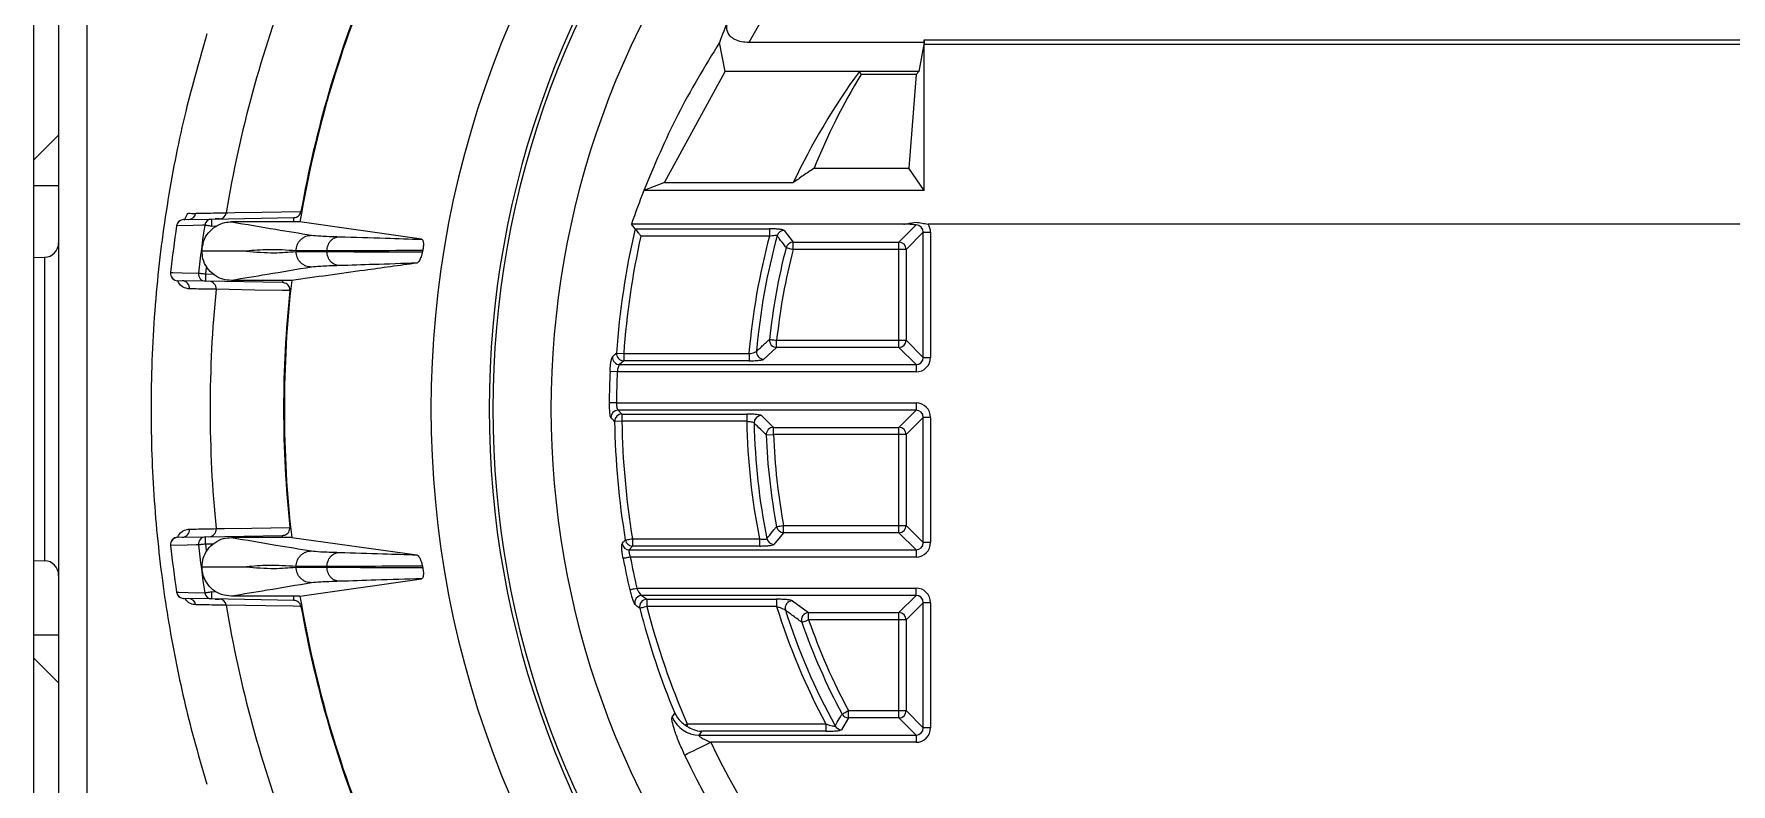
# Model space of a CAD drawing. Extents: x 12.3 to 108.7, y 1.1 to 80.4.
# Drawn here: x 99.75 to 103.225, y 32.011 to 33.546 of the extents above; entities that cross this region are included whole.
import ezdxf

# ---------------------------------------------------------------- set-up
doc = ezdxf.new("R2010")
doc.units = 0
doc.header["$MEASUREMENT"] = 0
doc.layers.add('OBJECT', color=7, linetype='CONTINUOUS')

msp = doc.modelspace()

# ---------------------------------------------------------------- linework, layer by layer
at = {"layer": 'OBJECT'}
for p, q in [((99.7502, 31.2787), (99.7502, 34.1424)), ((99.8586, 33.9695), (99.8586, 31.5878)), ((99.8007, 33.9096), (99.8007, 31.6477)), ((101.1655, 33.4696), (101.1539, 33.5287)), ((101.5729, 33.5287), (101.2142, 33.5287)), ((101.5729, 33.5287), (101.5619, 33.4696)), ((101.5729, 33.5287), (101.5733, 33.5341)), ((101.5729, 33.2258), (101.5729, 33.5245)), ((103.5596, 33.5245), (101.5729, 33.5245)), ((101.5733, 33.5341), (103.5596, 33.5341)), ((101.0416, 33.2419), (101.1655, 33.4696)), ((101.5619, 33.4696), (101.1655, 33.4696)), ((101.5619, 33.4694), (101.4404, 33.4694)), ((101.4438, 33.4634), (101.4404, 33.4694)), ((101.5619, 33.4694), (101.5568, 33.4634)), ((101.5619, 33.4694), (101.5619, 33.4696)), ((101.5568, 33.4634), (101.4438, 33.4634)), ((101.5568, 33.4634), (101.5416, 33.2713)), ((99.7502, 33.2887), (99.8007, 33.3392)), ((101.3477, 33.2713), (101.5416, 33.2713)), ((101.5729, 33.2258), (101.5416, 33.2713)), ((99.7502, 33.2362), (99.8007, 33.2362)), ((101.0416, 33.2419), (100.999, 33.2258)), ((101.5729, 33.2258), (100.999, 33.2258)), ((101.0416, 33.2419), (101.3049, 33.2419)), ((100.0422, 33.1536), (100.0424, 33.1536)), ((100.0568, 33.1664), (100.1143, 33.1674)), ((100.1143, 33.1674), (100.2821, 33.1703)), ((100.1228, 33.1525), (100.1146, 33.1524)), ((100.1295, 33.1677), (100.1212, 33.1675)), ((100.2949, 33.1617), (100.1546, 33.1617)), ((100.544, 33.1259), (100.2949, 33.1617)), ((100.9812, 33.1474), (100.9737, 33.1568)), ((101.5312, 33.1568), (100.9737, 33.1568)), ((101.5213, 33.1201), (101.5564, 33.1552)), ((103.561, 33.1568), (101.5812, 33.1568)), ((100.9812, 33.1474), (101.2564, 33.1474)), ((101.2564, 33.1325), (100.9931, 33.1325)), ((101.2564, 33.1474), (101.2564, 33.1325)), ((101.2863, 33.1442), (101.3048, 33.1201)), ((101.3048, 33.1201), (101.5213, 33.1201)), ((101.3048, 33.1053), (101.3048, 33.1201)), ((101.5213, 33.1053), (101.5213, 33.1201)), ((101.5713, 33.1403), (101.5362, 33.1053)), ((101.5713, 33.1403), (101.5862, 33.1403)), ((101.5713, 32.8843), (101.5713, 33.1403)), ((101.5862, 33.1403), (101.5862, 32.8843)), ((99.7718, 33.089), (99.7502, 33.0883)), ((99.7718, 33.089), (99.7718, 32.7787)), ((100.0943, 33.1018), (100.0943, 33.1015)), ((100.2869, 33.1023), (100.2869, 33.101)), ((100.3502, 33.1022), (100.3502, 33.1011)), ((101.5213, 33.1053), (101.3048, 33.1053)), ((101.5362, 33.1053), (101.5213, 33.1053)), ((101.5213, 32.9194), (101.5213, 33.1053)), ((101.5362, 33.1053), (101.5362, 32.9194)), ((100.1018, 33.0552), (100.1174, 33.0549)), ((100.1015, 33.0402), (100.0445, 33.0412)), ((100.2591, 33.0374), (100.1015, 33.0402)), ((100.2779, 33.0417), (100.1546, 33.0417)), ((101.271, 32.9045), (101.271, 32.9194)), ((101.271, 32.9194), (101.5213, 32.9194)), ((101.5213, 32.9045), (101.5213, 32.9194)), ((101.5213, 32.9194), (101.5362, 32.9194)), ((101.5362, 32.9194), (101.5713, 32.8843)), ((100.943, 32.8932), (100.9579, 32.8922)), ((100.9579, 32.8773), (100.9495, 32.8695)), ((100.9579, 32.8922), (100.9579, 32.8773)), ((100.9579, 32.8922), (101.2144, 32.8922)), ((101.2144, 32.8773), (100.9579, 32.8773)), ((101.2144, 32.8922), (101.2144, 32.8773)), ((101.271, 32.9045), (101.2445, 32.8805)), ((101.5213, 32.9045), (101.271, 32.9045)), ((101.5564, 32.8695), (101.5213, 32.9045)), ((101.5713, 32.8843), (101.5862, 32.8843)), ((100.9446, 32.8546), (100.9298, 32.8553)), ((101.5564, 32.8546), (100.9446, 32.8546)), ((100.9495, 32.8695), (101.5564, 32.8695)), ((101.5564, 32.8695), (101.5564, 32.8546)), ((99.7718, 32.7787), (99.7718, 32.4683)), ((100.9429, 32.7911), (100.928, 32.7912)), ((100.9429, 32.7911), (101.5564, 32.7911)), ((101.5564, 32.7762), (100.9462, 32.7762)), ((100.9462, 32.7762), (100.9541, 32.7684)), ((101.5213, 32.7411), (101.5564, 32.7762)), ((101.5564, 32.7911), (101.5564, 32.7762)), ((100.9541, 32.7535), (100.9392, 32.7533)), ((100.9541, 32.7684), (101.2099, 32.7684)), ((100.9541, 32.7684), (100.9541, 32.7535)), ((101.2099, 32.7535), (100.9541, 32.7535)), ((101.2099, 32.7684), (101.2099, 32.7535)), ((101.2397, 32.7652), (101.2645, 32.7411)), ((101.2645, 32.7411), (101.5213, 32.7411)), ((101.2645, 32.7263), (101.2645, 32.7411)), ((101.5213, 32.7263), (101.5213, 32.7411)), ((101.5713, 32.7613), (101.5362, 32.7263)), ((101.5862, 32.7613), (101.5713, 32.7613)), ((101.5713, 32.5053), (101.5713, 32.7613)), ((101.5862, 32.7613), (101.5862, 32.5053)), ((101.2496, 32.7257), (101.2645, 32.7263)), ((101.5213, 32.7263), (101.2645, 32.7263)), ((101.5362, 32.7263), (101.5213, 32.7263)), ((101.5213, 32.5404), (101.5213, 32.7263)), ((101.5362, 32.7263), (101.5362, 32.5404)), ((101.2853, 32.5255), (101.2853, 32.5404)), ((101.2853, 32.5404), (101.5213, 32.5404)), ((101.5213, 32.5255), (101.5213, 32.5404)), ((101.5213, 32.5404), (101.5362, 32.5404)), ((101.5362, 32.5404), (101.5713, 32.5053)), ((100.0445, 32.5162), (100.1015, 32.5172)), ((100.1015, 32.5172), (100.2591, 32.5199)), ((100.1176, 32.5024), (100.1018, 32.5022)), ((100.2779, 32.5157), (100.1546, 32.5157)), ((100.2779, 32.5157), (100.5341, 32.4802)), ((100.9758, 32.4983), (100.9692, 32.4905)), ((100.9758, 32.5132), (100.9758, 32.4983)), ((100.9758, 32.5132), (101.2357, 32.5132)), ((101.2357, 32.4983), (100.9758, 32.4983)), ((101.2357, 32.5132), (101.2357, 32.4983)), ((101.2853, 32.5255), (101.2655, 32.5015)), ((101.5213, 32.5255), (101.2853, 32.5255)), ((101.5564, 32.4905), (101.5213, 32.5255)), ((101.5862, 32.5053), (101.5713, 32.5053)), ((99.7502, 32.469), (99.7718, 32.4683)), ((100.9692, 32.4905), (101.5564, 32.4905)), ((101.5564, 32.4756), (100.9713, 32.4756)), ((101.5564, 32.4905), (101.5564, 32.4756)), ((100.0943, 32.4555), (100.0943, 32.4558)), ((100.2869, 32.455), (100.2869, 32.4563)), ((100.2949, 32.3957), (100.544, 32.4314)), ((100.3502, 32.4551), (100.3502, 32.4562)), ((100.1143, 32.3899), (100.0568, 32.3909)), ((100.2821, 32.387), (100.1143, 32.3899)), ((100.1146, 32.4049), (100.1243, 32.4048)), ((100.1212, 32.3898), (100.1295, 32.3897)), ((100.2949, 32.3957), (100.1546, 32.3957)), ((100.9846, 32.4121), (101.5564, 32.4121)), ((101.5564, 32.3972), (100.9951, 32.3972)), ((100.9951, 32.3972), (101.0052, 32.3894)), ((101.0052, 32.3894), (101.2709, 32.3894)), ((101.0052, 32.3894), (101.0052, 32.3745)), ((101.2709, 32.3894), (101.2709, 32.3745)), ((101.5213, 32.3621), (101.5564, 32.3972)), ((101.5564, 32.3972), (101.5564, 32.4121)), ((101.2709, 32.3745), (101.0052, 32.3745)), ((101.3032, 32.3862), (101.3365, 32.3621)), ((101.3365, 32.3621), (101.5213, 32.3621)), ((101.3365, 32.3473), (101.3365, 32.3621)), ((101.5213, 32.3473), (101.5213, 32.3621)), ((101.5713, 32.3823), (101.5362, 32.3473)), ((101.5862, 32.3823), (101.5713, 32.3823)), ((101.5713, 32.1263), (101.5713, 32.3823)), ((101.5862, 32.3823), (101.5862, 32.1263)), ((101.5213, 32.3473), (101.3365, 32.3473)), ((101.5213, 32.1614), (101.5213, 32.3473)), ((101.5362, 32.3473), (101.5213, 32.3473)), ((101.5362, 32.3473), (101.5362, 32.1614)), ((99.8007, 32.3162), (99.7502, 32.3162)), ((99.8007, 32.2181), (99.7502, 32.2687)), ((101.0571, 32.1481), (101.0623, 32.1561)), ((101.418, 32.1465), (101.4037, 32.1225)), ((101.418, 32.1465), (101.418, 32.1614)), ((101.418, 32.1614), (101.5213, 32.1614)), ((101.5213, 32.1465), (101.418, 32.1465)), ((101.5213, 32.1465), (101.5213, 32.1614)), ((101.5213, 32.1614), (101.5362, 32.1614)), ((101.5564, 32.1115), (101.5213, 32.1465)), ((101.5362, 32.1614), (101.5713, 32.1263)), ((101.0877, 32.1342), (101.3716, 32.1342)), ((101.0877, 32.1342), (101.0877, 32.1292)), ((101.1173, 32.1193), (101.1121, 32.1115)), ((101.1121, 32.1115), (101.5564, 32.1115)), ((101.3716, 32.1193), (101.1173, 32.1193)), ((101.3716, 32.1342), (101.3716, 32.1193)), ((101.5564, 32.1115), (101.5564, 32.0966)), ((101.5862, 32.1263), (101.5713, 32.1263)), ((101.5564, 32.0966), (101.1364, 32.0966))]:
    msp.add_line(p, q, dxfattribs=at)
at = {"layer": 'OBJECT', "flags": 128}
for points in [[(100.0999, 33.1546), (100.0952, 33.1545), (100.0762, 33.1542), (100.0424, 33.1536)], [(100.1146, 33.1524), (100.112, 33.1528), (100.1094, 33.1532), (100.1071, 33.1535), (100.1049, 33.1539), (100.1031, 33.1541), (100.1016, 33.1544), (100.1006, 33.1545), (100.0999, 33.1546)], [(100.1146, 33.1524), (100.1145, 33.1553), (100.1145, 33.1581), (100.1144, 33.1607), (100.1144, 33.163), (100.1144, 33.1649), (100.1143, 33.1662), (100.1143, 33.1671), (100.1143, 33.1674)], [(100.1439, 33.1802), (100.1474, 33.1803), (100.1615, 33.1805), (100.2178, 33.1814), (100.2969, 33.1827)], [(100.2823, 33.1617), (100.2822, 33.1637), (100.2822, 33.1659), (100.2822, 33.1678), (100.2822, 33.1692), (100.2821, 33.17), (100.2821, 33.1703)], [(100.2985, 33.1825), (100.2975, 33.1826), (100.2969, 33.1827)], [(101.2904, 33.109), (101.2909, 33.1088), (101.292, 33.1086), (101.2934, 33.1082), (101.2952, 33.1077), (101.2973, 33.1072), (101.2997, 33.1066), (101.3022, 33.1059), (101.3048, 33.1053)], [(100.03, 33.0578), (100.0347, 33.0577), (100.0535, 33.0574), (100.087, 33.0568)], [(100.087, 33.0568), (100.0877, 33.0567), (100.0887, 33.0566), (100.0902, 33.0564), (100.0921, 33.0562), (100.0942, 33.056), (100.0966, 33.0557), (100.0991, 33.0555), (100.1018, 33.0552)], [(100.1018, 33.0552), (100.1017, 33.0522), (100.1017, 33.0494), (100.1016, 33.0468), (100.1016, 33.0446), (100.1015, 33.0427), (100.1015, 33.0413), (100.1015, 33.0404), (100.1015, 33.0402)], [(100.1035, 33.0701), (100.1031, 33.0673), (100.1018, 33.0552)], [(100.2741, 33.0208), (100.2722, 33.0209), (100.2583, 33.0211), (100.2027, 33.0221), (100.1231, 33.0236)], [(100.2592, 33.0417), (100.2592, 33.0399), (100.2591, 33.0385), (100.2591, 33.0377), (100.2591, 33.0374)], [(100.2756, 33.0207), (100.2746, 33.0208), (100.2741, 33.0208)], [(101.2562, 32.921), (101.2568, 32.921), (101.2578, 32.9208), (101.2593, 32.9207), (101.2611, 32.9205), (101.2633, 32.9202), (101.2657, 32.92), (101.2683, 32.9197), (101.271, 32.9194)], [(100.1231, 32.5338), (100.1266, 32.5338), (100.1405, 32.5341), (100.196, 32.5351), (100.2741, 32.5365)], [(100.2756, 32.5366), (100.2746, 32.5365), (100.2741, 32.5365)], [(101.2706, 32.5377), (101.2712, 32.5378), (101.2722, 32.538), (101.2737, 32.5383), (101.2755, 32.5386), (101.2777, 32.539), (101.2801, 32.5394), (101.2826, 32.5399), (101.2853, 32.5404)], [(100.087, 32.5005), (100.0823, 32.5004), (100.0636, 32.5001), (100.03, 32.4996)], [(100.1018, 32.5022), (100.0991, 32.5019), (100.0966, 32.5016), (100.0942, 32.5013), (100.0921, 32.5011), (100.0902, 32.5009), (100.0887, 32.5007), (100.0877, 32.5006), (100.087, 32.5005)], [(100.1018, 32.5022), (100.1017, 32.5051), (100.1017, 32.5079), (100.1016, 32.5105), (100.1016, 32.5128), (100.1015, 32.5146), (100.1015, 32.516), (100.1015, 32.5169), (100.1015, 32.5172)], [(100.1018, 32.5022), (100.1031, 32.49), (100.1035, 32.4868)], [(100.2592, 32.5157), (100.2592, 32.5174), (100.2591, 32.5188), (100.2591, 32.5196), (100.2591, 32.5199)], [(100.9611, 32.5107), (100.9617, 32.5108), (100.9627, 32.511), (100.9642, 32.5112), (100.966, 32.5115), (100.9682, 32.5119), (100.9706, 32.5123), (100.9732, 32.5127), (100.9758, 32.5132)], [(100.9713, 32.4756), (100.9686, 32.4751), (100.9661, 32.4746), (100.9637, 32.4741), (100.9615, 32.4737), (100.9597, 32.4734), (100.9582, 32.4731), (100.9572, 32.4729), (100.9567, 32.4728)], [(100.0424, 32.4038), (100.0423, 32.4038), (100.0423, 32.4038), (100.0423, 32.4037), (100.0422, 32.4037), (100.0422, 32.4037), (100.0422, 32.4037), (100.0422, 32.4037), (100.0422, 32.4037)], [(100.0424, 32.4038), (100.0471, 32.4037), (100.066, 32.4033), (100.0999, 32.4027)], [(100.0999, 32.4027), (100.1006, 32.4028), (100.1016, 32.403), (100.1031, 32.4032), (100.1049, 32.4035), (100.1071, 32.4038), (100.1094, 32.4042), (100.112, 32.4045), (100.1146, 32.4049)], [(100.1143, 32.3899), (100.1143, 32.3902), (100.1143, 32.3911), (100.1144, 32.3925), (100.1144, 32.3943), (100.1144, 32.3966), (100.1145, 32.3992), (100.1145, 32.402), (100.1146, 32.4049)], [(100.2821, 32.387), (100.2821, 32.3873), (100.2822, 32.3881), (100.2822, 32.3895), (100.2822, 32.3914), (100.2822, 32.3937), (100.2823, 32.3957)], [(100.9701, 32.4088), (100.9707, 32.4089), (100.9717, 32.4091), (100.9731, 32.4095), (100.9749, 32.4099), (100.9771, 32.4104), (100.9794, 32.4109), (100.982, 32.4115), (100.9846, 32.4121)], [(100.2969, 32.3746), (100.295, 32.3746), (100.2809, 32.3749), (100.2246, 32.3758), (100.1439, 32.3771)], [(100.2969, 32.3746), (100.2975, 32.3747), (100.2985, 32.3749)], [(101.0052, 32.3745), (101.0026, 32.3738), (101, 32.3732), (100.9977, 32.3726), (100.9955, 32.372), (100.9937, 32.3716), (100.9923, 32.3712), (100.9913, 32.3709), (100.9908, 32.3708)], [(101.3225, 32.3424), (101.323, 32.3425), (101.324, 32.3429), (101.3254, 32.3434), (101.3271, 32.344), (101.3292, 32.3447), (101.3315, 32.3455), (101.334, 32.3464), (101.3365, 32.3473)], [(101.4049, 32.1544), (101.4054, 32.1547), (101.4063, 32.1552), (101.4076, 32.1559), (101.4093, 32.1567), (101.4112, 32.1578), (101.4133, 32.1589), (101.4157, 32.1601), (101.418, 32.1614)], [(101.0832, 32.1322), (101.0838, 32.1324), (101.0843, 32.1327), (101.0849, 32.1329), (101.0855, 32.1332), (101.086, 32.1334), (101.0866, 32.1337), (101.0872, 32.1339), (101.0877, 32.1342)], [(101.0826, 32.071), (101.0847, 32.072), (101.0884, 32.0738), (101.0938, 32.0763), (101.1005, 32.0795), (101.1084, 32.0833), (101.1172, 32.0874), (101.1266, 32.0919), (101.1364, 32.0966)]]:
    msp.add_lwpolyline(points, dxfattribs=at)
at = {"layer": 'OBJECT'}
for centre, radius, start, end in [((102.5729, 32.7787), 2.0098, 135.4001, 224.5999), ((102.5729, 32.7787), 1.5519, 118.9766, 151.1006), ((102.5729, 32.7787), 1.8907, 138.3698, 221.6302), ((102.5729, 32.7787), 1.8831, 138.6329, 221.3671), ((102.5729, 32.7787), 1.764, 139.599, 220.401), ((102.5729, 32.7787), 2.31, 156.7192, 170.4562), ((102.5729, 32.7787), 2.462, 158.8993, 170.6128), ((102.5729, 32.7787), 2.3115, 157.5375, 169.933), ((102.5729, 32.7787), 1.3205, 148.7665, 158.0941), ((102.5729, 32.7787), 2.5582, 171.573, 173.7363), ((100.057, 33.1514), 0.015, 91.0003, 171.5734), ((100.0571, 33.1515), 0.0149, 91.2861, 172.1168), ((100.0667, 33.1815), 0.015, 271.0757, 351.0199), ((102.5729, 32.7787), 2.5014, 171.3557, 173.6158), ((100.1147, 33.1525), 0.0149, 91.2851, 171.904), ((100.1292, 33.1826), 0.0149, 271.1524, 350.9208), ((99.7707, 33.119), 0.03, 272, 0), ((102.5729, 32.7787), 1.6339, 166.9569, 175.9802), ((102.5729, 32.7787), 1.619, 167.3753, 175.9802), ((102.5729, 32.7787), 1.3633, 164.956, 175.2245), ((102.5729, 32.7787), 1.3484, 164.756, 174.9781), ((101.2865, 33.129), 0.0151, 90.7166, 164.0392), ((101.305, 33.105), 0.0151, 90.7291, 164.8288), ((101.5211, 33.105), 0.0152, 0.9906, 89.0094), ((102.5729, 32.7787), 1.3244, 165.5575, 173.8295), ((102.5729, 32.7787), 1.3095, 165.5575, 173.8295), ((100.0447, 33.0562), 0.015, 173.7363, 180), ((100.0447, 33.0562), 0.015, 173.7348, 269.0002), ((100.0449, 33.1938), 0.1368, 263.6927, 263.7692), ((100.0448, 33.0561), 0.0149, 173.4942, 268.6006), ((100.1019, 33.0551), 0.0149, 173.3756, 268.5997), ((100.0537, 33.026), 0.015, 354.3156, 88.8795), ((100.1083, 33.0251), 0.015, 354.1535, 88.7853), ((102.5729, 32.7787), 2.462, 174.2913, 185.7087), ((102.5729, 32.7787), 2.3115, 173.9861, 186.0139), ((102.5729, 32.7787), 2.31, 173.4625, 186.5375), ((101.2713, 32.9197), 0.0152, 174.9626, 268.8666), ((101.5211, 32.9197), 0.0152, 270.9907, 359.0094), ((100.9498, 32.8846), 0.0152, 177.349, 268.9263), ((100.9582, 32.8924), 0.0152, 177.0615, 268.9187), ((101.2448, 32.8957), 0.0152, 176.0829, 268.8952), ((102.5729, 32.7787), 1.6449, 177.3311, 179.5626), ((102.5729, 32.7787), 1.63, 177.3311, 179.5626), ((100.9465, 32.7611), 0.0152, 91.0042, 179.6061), ((100.9544, 32.7533), 0.0152, 91.0096, 179.8806), ((102.5729, 32.7787), 1.6339, 180.89, 189.4388), ((102.5729, 32.7787), 1.619, 180.89, 189.4388), ((102.5729, 32.7787), 1.3633, 181.057, 191.2305), ((101.24, 32.75), 0.0152, 91.0172, 180.2022), ((102.5729, 32.7787), 1.3484, 181.2196, 191.3429), ((101.2648, 32.726), 0.0152, 91.0409, 181.2529), ((101.5211, 32.726), 0.0152, 0.9906, 89.0093), ((102.5729, 32.7787), 1.3244, 182.2937, 190.4829), ((102.5729, 32.7787), 1.3095, 182.2937, 190.4829), ((100.0537, 32.5313), 0.015, 271.1205, 5.6844), ((100.1083, 32.5322), 0.015, 271.2147, 5.8465), ((101.2855, 32.5407), 0.0151, 191.2763, 269.207), ((101.5211, 32.5407), 0.0152, 270.9907, 359.0093), ((100.0447, 32.5012), 0.015, 90.9998, 186.2652), ((100.0447, 32.5012), 0.015, 180, 186.2637), ((100.0449, 32.3636), 0.1368, 96.2308, 96.3073), ((102.5729, 32.7787), 2.5583, 186.2637, 188.427), ((100.0448, 32.5012), 0.0149, 91.3994, 186.5058), ((102.5729, 32.7787), 2.5582, 186.2637, 188.427), ((100.1019, 32.5022), 0.0149, 91.4003, 186.6244), ((102.5729, 32.7787), 2.5014, 186.3842, 188.6443), ((100.9694, 32.5056), 0.0151, 190.4782, 269.1937), ((100.976, 32.5134), 0.0151, 190.2496, 269.1897), ((101.2657, 32.5166), 0.0151, 192.1211, 269.2218), ((99.7707, 32.4383), 0.03, 0, 88), ((102.5729, 32.7787), 1.6449, 190.7162, 192.9956), ((102.5729, 32.7787), 1.63, 190.7162, 192.9956), ((100.057, 32.4059), 0.015, 188.4266, 268.9997), ((100.0571, 32.4058), 0.0149, 187.8832, 268.7139), ((100.0667, 32.3758), 0.015, 8.9801, 88.9243), ((100.1147, 32.4048), 0.0149, 188.096, 268.7149), ((100.1292, 32.3747), 0.0149, 9.0792, 88.8476), ((102.5729, 32.7787), 2.31, 189.5438, 203.2808), ((100.9955, 32.3821), 0.0152, 91.3588, 192.7424), ((101.0055, 32.3742), 0.0152, 91.3707, 193.0855), ((102.5729, 32.7787), 2.462, 189.3872, 201.1007), ((102.5729, 32.7787), 2.3115, 190.067, 202.4625), ((102.5729, 32.7787), 1.6339, 194.4556, 202.3966), ((102.5729, 32.7787), 1.619, 194.4556, 203.4589), ((102.5729, 32.7787), 1.3633, 197.2448, 208.2139), ((101.3036, 32.371), 0.0152, 91.4838, 196.3042), ((102.5729, 32.7787), 1.3484, 197.7883, 208.7439), ((101.3369, 32.347), 0.0152, 91.538, 197.6977), ((101.5211, 32.347), 0.0152, 0.9908, 89.0092), ((102.5729, 32.7787), 1.3244, 199.2355, 208.1234), ((102.5729, 32.7787), 1.3095, 199.2355, 208.1234), ((101.1128, 32.172), 0.0605, 203.1997, 269.3864), ((101.4182, 32.1617), 0.0151, 208.6667, 269.4565), ((101.5211, 32.1617), 0.0152, 270.9907, 359.0093), ((101.4039, 32.1376), 0.0151, 209.2802, 269.4636), ((102.5729, 32.7787), 1.5902, 205.3998, 236.0334), ((102.5729, 32.7787), 1.6498, 205.3998, 236.0334)]:
    msp.add_arc(centre, radius, start, end, dxfattribs=at)
for centre, major_axis, ratio, start_param, end_param in [((102.5729, 32.9947), (0, 1.5296), 0.989974, 1.182053, 1.214204), ((101.5747, 33.5341), (0.0012, 0.015), 0.093471, 1.578239, 2.27637), ((102.5729, 32.6331), (0, 1.4127), 0.994678, 0.93728, 1.125299), ((102.5729, 32.6035), (0, 1.7003), 0.994678, 1.196101, 1.239318), ((101.5559, 33.1399), (0.0111, 0.0111), 0.957239, 5.505213, 7.061157), ((101.5559, 33.1399), (-0.0215, -0.0215), 0.985257, 2.363621, 2.944283), ((102.2117, 32.7787), (1.6983, 0), 0.977124, 2.944733, 2.946684), ((101.5559, 32.8848), (-0.0215, 0.0215), 0.985257, 2.363621, 3.919564), ((101.5559, 32.8848), (-0.0111, 0.0111), 0.957239, 2.363621, 3.919564), ((101.5559, 32.7609), (-0.0215, -0.0215), 0.985257, 2.363621, 3.919564), ((101.5559, 32.7609), (0.0111, 0.0111), 0.957239, 5.505213, 7.061157), ((101.5559, 32.5058), (-0.0215, 0.0215), 0.985257, 2.363621, 3.919564), ((101.5559, 32.5058), (-0.0111, 0.0111), 0.957239, 2.363621, 3.919564), ((102.2117, 32.7787), (1.6983, 0), 0.977124, 3.336501, 3.338452), ((101.5559, 32.3819), (-0.0215, -0.0215), 0.985257, 2.363621, 3.919564), ((101.5559, 32.3819), (0.0111, 0.0111), 0.957239, 5.505213, 7.061157), ((101.5559, 32.1268), (-0.0215, 0.0215), 0.985257, 2.363621, 3.919564), ((101.5559, 32.1268), (0.0111, -0.0111), 0.957239, 5.505213, 7.061157)]:
    msp.add_ellipse(centre, major_axis=major_axis, ratio=ratio, start_param=start_param, end_param=end_param, dxfattribs=at)
for points, knots in [([(101.2142, 33.5287), (101.2091, 33.5289), (101.1988, 33.5294), (101.1851, 33.5342), (101.1755, 33.5414), (101.1693, 33.5513), (101.1678, 33.5627), (101.1705, 33.5708), (101.1716, 33.5745)], [0, 0, 0, 0, 0.159898, 0.320834, 0.466382, 0.608638, 0.822534, 1, 1, 1, 1]), ([(100.1044, 33.5461), (100.0894, 33.4944), (100.0589, 33.3895), (100.0229, 33.2098), (99.998, 33.0162), (99.9878, 32.8197), (99.9922, 32.6241), (100.0095, 32.4392), (100.0386, 32.2633), (100.0716, 32.1213), (100.0953, 32.0418), (100.1044, 32.0113)], [0, 0, 0, 0, 0.117957, 0.239146, 0.357174, 0.479027, 0.590613, 0.705531, 0.815966, 0.929244, 1, 1, 1, 1]), ([(101.1539, 33.5287), (101.124, 33.4796), (101.0641, 33.3812), (101.0207, 33.2777), (100.999, 33.2258)], [0, 0, 0, 0, 0.498207, 1, 1, 1, 1]), ([(101.3477, 33.2713), (101.3405, 33.2664), (101.326, 33.2566), (101.3119, 33.2468), (101.3049, 33.2419)], [0, 0, 0, 0, 0.5000013, 1, 1, 1, 1]), ([(100.0585, 33.1652), (100.0603, 33.1695), (100.0649, 33.1807), (100.0701, 33.179), (100.0758, 33.1784), (100.0798, 33.1789), (100.0815, 33.1792)], [0, 0, 0, 0, 0.190951, 0.487843, 0.785157, 1, 1, 1, 1]), ([(100.0815, 33.1792), (100.0823, 33.1792), (100.0865, 33.1793), (100.1046, 33.1796), (100.1265, 33.1799), (100.1439, 33.1802)], [0, 0, 0, 0, 0.04805, 0.240252, 1, 1, 1, 1]), ([(100.0943, 33.1018), (100.095, 33.1085), (100.0963, 33.1219), (100.1066, 33.1397), (100.1217, 33.1533), (100.1387, 33.1606), (100.15, 33.1614), (100.1546, 33.1617)], [0, 0, 0, 0, 0.212707, 0.4254186, 0.638708, 0.8533697, 1, 1, 1, 1]), ([(100.1546, 33.1617), (100.1848, 33.1566), (100.2386, 33.1475), (100.2942, 33.1383), (100.3187, 33.1343)], [0, 0, 0, 0, 0.56001, 1, 1, 1, 1]), ([(100.2821, 33.1703), (100.284, 33.1706), (100.2876, 33.171), (100.2922, 33.1739), (100.2955, 33.1778), (100.2965, 33.1811), (100.2969, 33.1827)], [0, 0, 0, 0, 0.271883, 0.516818, 0.7591, 1, 1, 1, 1]), ([(101.5312, 33.1568), (101.5337, 33.1571), (101.5422, 33.1582), (101.5547, 33.162), (101.569, 33.159), (101.5771, 33.1576), (101.5812, 33.1568)], [0, 0, 0, 0, 0.14924, 0.508742, 0.75298, 1, 1, 1, 1]), ([(101.5564, 33.1552), (101.5564, 33.1552), (101.5538, 33.1555), (101.5485, 33.1561), (101.5399, 33.1567), (101.5337, 33.1568), (101.5312, 33.1568)], [0, 0, 0, 0, 0.005343, 0.363958, 0.739535, 1, 1, 1, 1]), ([(100.2869, 33.1023), (100.2873, 33.1064), (100.288, 33.1126), (100.292, 33.12), (100.2961, 33.1251), (100.3011, 33.1292), (100.3085, 33.1332), (100.3147, 33.1339), (100.3187, 33.1343)], [0, 0, 0, 0, 0.239486, 0.36838, 0.5, 0.631621, 0.760514, 1, 1, 1, 1]), ([(100.3187, 33.1343), (100.3236, 33.1338), (100.3335, 33.1327), (100.3613, 33.1317), (100.3753, 33.1312)], [0, 0, 0, 0, 0.499273, 1, 1, 1, 1]), ([(100.3502, 33.1022), (100.3505, 33.1059), (100.3511, 33.1114), (100.3542, 33.1182), (100.3575, 33.1228), (100.3615, 33.1265), (100.3673, 33.1302), (100.3721, 33.1308), (100.3753, 33.1312)], [0, 0, 0, 0, 0.239576, 0.368438, 0.5, 0.631563, 0.760422, 1, 1, 1, 1]), ([(100.3753, 33.1312), (100.4069, 33.1302), (100.4635, 33.1285), (100.5194, 33.1267), (100.544, 33.1259)], [0, 0, 0, 0, 0.55998, 1, 1, 1, 1]), ([(100.544, 33.1259), (100.5448, 33.1255), (100.5463, 33.1247), (100.5475, 33.1206), (100.5476, 33.1149), (100.5475, 33.1118), (100.5471, 33.1084), (100.5467, 33.1055), (100.5463, 33.1039), (100.5462, 33.1032)], [0, 0, 0, 0, 0.347787, 0.698124, 0.777964, 0.858339, 0.91174, 0.965437, 1, 1, 1, 1]), ([(100.9812, 33.1474), (100.9814, 33.1471), (100.9819, 33.1465), (100.984, 33.1439), (100.987, 33.1401), (100.9902, 33.1361), (100.9923, 33.1335), (100.993, 33.1326), (100.9931, 33.1325)], [0, 0, 0, 0, 0.179543, 0.358208, 0.604143, 0.853996, 0.993784, 1, 1, 1, 1]), ([(101.2863, 33.1442), (101.2857, 33.1446), (101.2845, 33.1453), (101.2787, 33.1463), (101.2708, 33.147), (101.2629, 33.1474), (101.258, 33.1474), (101.2564, 33.1474)], [0, 0, 0, 0, 0.221053, 0.44215, 0.663431, 0.890411, 1, 1, 1, 1]), ([(101.2564, 33.1325), (101.2583, 33.1329), (101.2621, 33.1337), (101.2671, 33.1343), (101.2705, 33.1342), (101.2717, 33.1337), (101.2719, 33.1333), (101.272, 33.1332)], [0, 0, 0, 0, 0.257132, 0.515512, 0.742105, 0.940111, 1, 1, 1, 1]), ([(101.2904, 33.109), (101.2895, 33.1102), (101.2848, 33.1163), (101.2786, 33.1244), (101.2734, 33.1312), (101.272, 33.1332)], [0, 0, 0, 0, 0.151507, 0.757539, 1, 1, 1, 1]), ([(100.0952, 33.1017), (100.095, 33.1017), (100.0947, 33.1017), (100.0944, 33.1018), (100.0943, 33.1018)], [0, 0, 0, 0, 0.560015, 1, 1, 1, 1]), ([(100.0943, 33.1015), (100.0945, 33.1016), (100.0948, 33.1016), (100.095, 33.1016), (100.0952, 33.1017)], [0, 0, 0, 0, 0.560017, 1, 1, 1, 1]), ([(100.1546, 33.0417), (100.1487, 33.0422), (100.136, 33.0432), (100.1182, 33.0524), (100.1039, 33.0671), (100.0956, 33.0845), (100.0947, 33.0964), (100.0943, 33.1015)], [0, 0, 0, 0, 0.1876, 0.404762, 0.620773, 0.835176, 1, 1, 1, 1]), ([(100.1851, 33.1017), (100.185, 33.1017), (100.1681, 33.1017), (100.1409, 33.1017), (100.111, 33.1017), (100.0979, 33.1017), (100.0952, 33.1017), (100.0952, 33.1017)], [0, 0, 0, 0, 0.002739, 0.563971, 0.910975, 0.997725, 1, 1, 1, 1]), ([(100.2869, 33.1023), (100.2679, 33.1036), (100.234, 33.1059), (100.2, 33.103), (100.1851, 33.1017)], [0, 0, 0, 0, 0.559942, 1, 1, 1, 1]), ([(100.1851, 33.1017), (100.2041, 33.1), (100.238, 33.097), (100.272, 33.0998), (100.2869, 33.101)], [0, 0, 0, 0, 0.560058, 1, 1, 1, 1]), ([(100.3502, 33.1022), (100.3349, 33.1022), (100.3043, 33.1022), (100.2927, 33.1023), (100.2869, 33.1023)], [0, 0, 0, 0, 0.500043, 1, 1, 1, 1]), ([(100.2869, 33.101), (100.2927, 33.101), (100.3043, 33.1011), (100.3349, 33.1011), (100.3502, 33.1011)], [0, 0, 0, 0, 0.499957, 1, 1, 1, 1]), ([(100.3187, 33.069), (100.3147, 33.0694), (100.3085, 33.0701), (100.3011, 33.0741), (100.2961, 33.0782), (100.292, 33.0833), (100.288, 33.0908), (100.2873, 33.097), (100.2869, 33.101)], [0, 0, 0, 0, 0.239486, 0.368379, 0.5, 0.631621, 0.760514, 1, 1, 1, 1]), ([(100.5462, 33.1032), (100.5096, 33.1029), (100.4443, 33.1023), (100.3789, 33.1022), (100.3502, 33.1022)], [0, 0, 0, 0, 0.5600144, 1, 1, 1, 1]), ([(100.3753, 33.0721), (100.3721, 33.0725), (100.3673, 33.0732), (100.3615, 33.0768), (100.3575, 33.0805), (100.3542, 33.0852), (100.3511, 33.0919), (100.3505, 33.0975), (100.3502, 33.1011)], [0, 0, 0, 0, 0.239578, 0.368437, 0.5, 0.631562, 0.760423, 1, 1, 1, 1]), ([(100.3502, 33.1011), (100.3866, 33.1007), (100.4518, 33.1), (100.5169, 33.1001), (100.5456, 33.1001)], [0, 0, 0, 0, 0.560015, 1, 1, 1, 1]), ([(100.5456, 33.1001), (100.5452, 33.0985), (100.5443, 33.0945), (100.5422, 33.0878), (100.5384, 33.0796), (100.5358, 33.0781), (100.5341, 33.0771)], [0, 0, 0, 0, 0.072967, 0.194336, 0.468698, 1, 1, 1, 1]), ([(100.3187, 33.069), (100.2884, 33.0639), (100.2345, 33.0548), (100.179, 33.0457), (100.1546, 33.0417)], [0, 0, 0, 0, 0.560008, 1, 1, 1, 1]), ([(100.5341, 33.0771), (100.4983, 33.0722), (100.4127, 33.0604), (100.3275, 33.0486), (100.2779, 33.0417)], [0, 0, 0, 0, 0.417435, 1, 1, 1, 1]), ([(100.3753, 33.0721), (100.3613, 33.0716), (100.3335, 33.0706), (100.3236, 33.0695), (100.3187, 33.069)], [0, 0, 0, 0, 0.500727, 1, 1, 1, 1]), ([(100.5341, 33.0771), (100.5048, 33.0762), (100.4524, 33.0745), (100.3988, 33.0728), (100.3753, 33.0721)], [0, 0, 0, 0, 0.560038, 1, 1, 1, 1]), ([(100.0686, 33.0245), (100.0669, 33.0247), (100.0585, 33.0255), (100.0503, 33.0294), (100.0451, 33.0399), (100.0445, 33.0412)], [0, 0, 0, 0, 0.17978, 0.899316, 1, 1, 1, 1]), ([(100.1231, 33.0236), (100.122, 33.0236), (100.1162, 33.0237), (100.0962, 33.024), (100.0806, 33.0243), (100.0686, 33.0245)], [0, 0, 0, 0, 0.055636, 0.278177, 1, 1, 1, 1]), ([(100.2741, 33.0208), (100.2741, 33.0224), (100.2742, 33.0256), (100.2722, 33.0302), (100.2688, 33.0341), (100.2643, 33.0368), (100.2608, 33.0372), (100.2591, 33.0374)], [0, 0, 0, 0, 0.179863, 0.381834, 0.586323, 0.792755, 1, 1, 1, 1]), ([(101.2297, 32.8967), (101.231, 32.8979), (101.2376, 32.904), (101.2465, 32.9121), (101.254, 32.919), (101.2562, 32.921)], [0, 0, 0, 0, 0.150803, 0.7540052, 1, 1, 1, 1]), ([(100.9298, 32.8553), (100.9298, 32.8562), (100.93, 32.8606), (100.9307, 32.8682), (100.9319, 32.8767), (100.9333, 32.8831), (100.9342, 32.8846), (100.9347, 32.8853)], [0, 0, 0, 0, 0.064653, 0.299338, 0.533647, 0.766801, 1, 1, 1, 1]), ([(100.9347, 32.8853), (100.936, 32.8865), (100.9388, 32.8892), (100.9415, 32.8918), (100.943, 32.8932)], [0, 0, 0, 0, 0.4637787, 1, 1, 1, 1]), ([(101.2144, 32.8922), (101.2164, 32.8924), (101.2202, 32.8928), (101.2249, 32.894), (101.2284, 32.8953), (101.2293, 32.8962), (101.2297, 32.8967)], [0, 0, 0, 0, 0.267269, 0.512837, 0.756354, 1, 1, 1, 1]), ([(101.2144, 32.8773), (101.2178, 32.8773), (101.2246, 32.8774), (101.2336, 32.878), (101.2406, 32.879), (101.2437, 32.8799), (101.2444, 32.8804), (101.2445, 32.8805)], [0, 0, 0, 0, 0.232589, 0.465102, 0.699429, 0.935279, 1, 1, 1, 1]), ([(100.9495, 32.8695), (100.9494, 32.8694), (100.9488, 32.869), (100.9477, 32.8674), (100.9464, 32.864), (100.9452, 32.8596), (100.9448, 32.8562), (100.9446, 32.8546)], [0, 0, 0, 0, 0.073701, 0.314773, 0.547634, 0.773678, 1, 1, 1, 1]), ([(100.928, 32.7912), (100.928, 32.7878), (100.9281, 32.781), (100.9287, 32.772), (100.9297, 32.7651), (100.9306, 32.762), (100.9312, 32.7613), (100.9313, 32.7612)], [0, 0, 0, 0, 0.232707, 0.465419, 0.698156, 0.930953, 1, 1, 1, 1]), ([(100.9429, 32.7911), (100.9429, 32.7907), (100.9429, 32.7887), (100.9431, 32.7849), (100.9438, 32.7806), (100.9449, 32.7774), (100.9458, 32.7766), (100.9462, 32.7762)], [0, 0, 0, 0, 0.052067, 0.280664, 0.517547, 0.758862, 1, 1, 1, 1]), ([(100.9392, 32.7533), (100.938, 32.7545), (100.9353, 32.7571), (100.9327, 32.7598), (100.9313, 32.7612)], [0, 0, 0, 0, 0.464177, 1, 1, 1, 1]), ([(101.2397, 32.7652), (101.239, 32.7656), (101.2374, 32.7664), (101.2311, 32.7674), (101.2226, 32.7681), (101.215, 32.7684), (101.2108, 32.7684), (101.2099, 32.7684)], [0, 0, 0, 0, 0.23513, 0.470294, 0.704671, 0.937304, 1, 1, 1, 1]), ([(101.2099, 32.7535), (101.2115, 32.7534), (101.2148, 32.7533), (101.2193, 32.7526), (101.2227, 32.7516), (101.2244, 32.7507), (101.2247, 32.7501), (101.2248, 32.75)], [0, 0, 0, 0, 0.225482, 0.450816, 0.680134, 0.916435, 1, 1, 1, 1]), ([(101.2496, 32.7257), (101.2483, 32.7269), (101.2421, 32.733), (101.2338, 32.7411), (101.2268, 32.748), (101.2248, 32.75)], [0, 0, 0, 0, 0.150975, 0.754865, 1, 1, 1, 1]), ([(100.0445, 32.5162), (100.0451, 32.5175), (100.0503, 32.5279), (100.0585, 32.5318), (100.0669, 32.5326), (100.0686, 32.5328)], [0, 0, 0, 0, 0.100744, 0.820231, 1, 1, 1, 1]), ([(100.0686, 32.5328), (100.0695, 32.5328), (100.0739, 32.5329), (100.0902, 32.5332), (100.1089, 32.5335), (100.1231, 32.5338)], [0, 0, 0, 0, 0.055635, 0.278177, 1, 1, 1, 1]), ([(100.2591, 32.5199), (100.2607, 32.5201), (100.264, 32.5204), (100.2685, 32.5229), (100.272, 32.5267), (100.2741, 32.5314), (100.2741, 32.5348), (100.2741, 32.5365)], [0, 0, 0, 0, 0.193068, 0.397655, 0.599765, 0.800194, 1, 1, 1, 1]), ([(101.2509, 32.5135), (101.2518, 32.5147), (101.2568, 32.5208), (101.2634, 32.5289), (101.269, 32.5357), (101.2706, 32.5377)], [0, 0, 0, 0, 0.151407, 0.757029, 1, 1, 1, 1]), ([(100.0943, 32.4558), (100.0948, 32.4617), (100.0959, 32.4743), (100.1051, 32.4918), (100.1197, 32.5059), (100.1371, 32.5143), (100.1492, 32.5152), (100.1546, 32.5157)], [0, 0, 0, 0, 0.187683, 0.400359, 0.613504, 0.827952, 1, 1, 1, 1]), ([(100.1546, 32.5157), (100.1848, 32.5106), (100.2386, 32.5015), (100.2942, 32.4923), (100.3187, 32.4883)], [0, 0, 0, 0, 0.56001, 1, 1, 1, 1]), ([(100.9567, 32.4728), (100.9564, 32.4742), (100.9556, 32.4788), (100.9544, 32.4866), (100.9537, 32.4947), (100.9537, 32.5007), (100.9543, 32.5021), (100.9545, 32.5028)], [0, 0, 0, 0, 0.095671, 0.323994, 0.549161, 0.774593, 1, 1, 1, 1]), ([(100.9545, 32.5028), (100.9556, 32.5041), (100.9578, 32.5067), (100.96, 32.5093), (100.9611, 32.5107)], [0, 0, 0, 0, 0.465268, 1, 1, 1, 1]), ([(101.2357, 32.5132), (101.2369, 32.513), (101.2397, 32.5125), (101.2438, 32.5121), (101.2474, 32.5121), (101.2501, 32.5125), (101.2506, 32.5132), (101.2509, 32.5135)], [0, 0, 0, 0, 0.163616, 0.376572, 0.582251, 0.791234, 1, 1, 1, 1]), ([(101.2357, 32.4983), (101.2391, 32.4983), (101.246, 32.4984), (101.255, 32.499), (101.2617, 32.5), (101.2647, 32.5008), (101.2653, 32.5014), (101.2655, 32.5015)], [0, 0, 0, 0, 0.234191, 0.46856, 0.698537, 0.924526, 1, 1, 1, 1]), ([(100.2869, 32.4563), (100.2679, 32.4576), (100.234, 32.4599), (100.2, 32.457), (100.1851, 32.4557)], [0, 0, 0, 0, 0.5599417, 1, 1, 1, 1]), ([(100.2869, 32.4563), (100.2873, 32.4604), (100.288, 32.4666), (100.292, 32.474), (100.2961, 32.4791), (100.3011, 32.4832), (100.3085, 32.4872), (100.3147, 32.4879), (100.3187, 32.4883)], [0, 0, 0, 0, 0.239486, 0.368379, 0.5, 0.631621, 0.760514, 1, 1, 1, 1]), ([(100.3187, 32.4883), (100.3236, 32.4878), (100.3335, 32.4867), (100.3613, 32.4857), (100.3753, 32.4852)], [0, 0, 0, 0, 0.499273, 1, 1, 1, 1]), ([(100.3502, 32.4562), (100.3505, 32.4599), (100.3511, 32.4654), (100.3542, 32.4722), (100.3575, 32.4768), (100.3615, 32.4805), (100.3673, 32.4842), (100.3721, 32.4848), (100.3753, 32.4852)], [0, 0, 0, 0, 0.239577, 0.368438, 0.5, 0.631563, 0.760422, 1, 1, 1, 1]), ([(100.3753, 32.4852), (100.4051, 32.4843), (100.4584, 32.4826), (100.511, 32.4809), (100.5341, 32.4802)], [0, 0, 0, 0, 0.559976, 1, 1, 1, 1]), ([(100.5341, 32.4802), (100.5351, 32.4798), (100.5369, 32.479), (100.54, 32.4744), (100.5426, 32.4684), (100.5446, 32.4617), (100.5453, 32.4586), (100.5456, 32.4573)], [0, 0, 0, 0, 0.307718, 0.577843, 0.849689, 0.938704, 1, 1, 1, 1]), ([(100.9692, 32.4905), (100.9691, 32.4903), (100.9687, 32.49), (100.9683, 32.4883), (100.9686, 32.485), (100.9696, 32.4805), (100.9707, 32.4772), (100.9713, 32.4756)], [0, 0, 0, 0, 0.100321, 0.310213, 0.530312, 0.765489, 1, 1, 1, 1]), ([(100.0952, 32.4557), (100.095, 32.4557), (100.0947, 32.4557), (100.0944, 32.4558), (100.0943, 32.4558)], [0, 0, 0, 0, 0.560015, 1, 1, 1, 1]), ([(100.0943, 32.4555), (100.0945, 32.4556), (100.0948, 32.4556), (100.095, 32.4556), (100.0952, 32.4557)], [0, 0, 0, 0, 0.560017, 1, 1, 1, 1]), ([(100.1546, 32.3957), (100.1478, 32.3963), (100.1341, 32.3977), (100.1159, 32.4081), (100.1023, 32.4235), (100.0953, 32.4403), (100.0946, 32.4513), (100.0943, 32.4555)], [0, 0, 0, 0, 0.217203, 0.434333, 0.650167, 0.864391, 1, 1, 1, 1]), ([(100.0952, 32.4557), (100.0952, 32.4557), (100.1121, 32.4557), (100.1395, 32.4557), (100.1692, 32.4557), (100.1823, 32.4557), (100.185, 32.4557), (100.1851, 32.4557)], [0, 0, 0, 0, 0.002275, 0.563506, 0.91051, 0.997261, 1, 1, 1, 1]), ([(100.3187, 32.423), (100.2884, 32.4179), (100.2345, 32.4088), (100.179, 32.3997), (100.1546, 32.3957)], [0, 0, 0, 0, 0.560008, 1, 1, 1, 1]), ([(100.1851, 32.4557), (100.2041, 32.454), (100.238, 32.451), (100.272, 32.4538), (100.2869, 32.455)], [0, 0, 0, 0, 0.560058, 1, 1, 1, 1]), ([(100.3502, 32.4562), (100.3349, 32.4562), (100.3043, 32.4562), (100.2927, 32.4563), (100.2869, 32.4563)], [0, 0, 0, 0, 0.500043, 1, 1, 1, 1]), ([(100.2869, 32.455), (100.2927, 32.455), (100.3043, 32.4551), (100.3349, 32.4551), (100.3502, 32.4551)], [0, 0, 0, 0, 0.499957, 1, 1, 1, 1]), ([(100.3187, 32.423), (100.3147, 32.4234), (100.3085, 32.4241), (100.3011, 32.4281), (100.2961, 32.4322), (100.292, 32.4373), (100.288, 32.4448), (100.2873, 32.451), (100.2869, 32.455)], [0, 0, 0, 0, 0.239486, 0.368379, 0.5, 0.63162, 0.760514, 1, 1, 1, 1]), ([(100.3753, 32.4261), (100.3613, 32.4256), (100.3335, 32.4246), (100.3236, 32.4235), (100.3187, 32.423)], [0, 0, 0, 0, 0.500727, 1, 1, 1, 1]), ([(100.5456, 32.4573), (100.5091, 32.457), (100.444, 32.4566), (100.3788, 32.4563), (100.3502, 32.4562)], [0, 0, 0, 0, 0.560005, 1, 1, 1, 1]), ([(100.3753, 32.4261), (100.3721, 32.4265), (100.3673, 32.4272), (100.3615, 32.4308), (100.3575, 32.4345), (100.3542, 32.4392), (100.3511, 32.4459), (100.3505, 32.4515), (100.3502, 32.4551)], [0, 0, 0, 0, 0.239578, 0.368437, 0.5, 0.631562, 0.760424, 1, 1, 1, 1]), ([(100.3502, 32.4551), (100.3868, 32.4549), (100.4521, 32.4544), (100.5175, 32.4542), (100.5462, 32.4541)], [0, 0, 0, 0, 0.560003, 1, 1, 1, 1]), ([(100.544, 32.4314), (100.5128, 32.4304), (100.4571, 32.4286), (100.4003, 32.4269), (100.3753, 32.4261)], [0, 0, 0, 0, 0.560034, 1, 1, 1, 1]), ([(100.5462, 32.4541), (100.5464, 32.4531), (100.5468, 32.4511), (100.5473, 32.4478), (100.5476, 32.4442), (100.5477, 32.4396), (100.5469, 32.433), (100.5452, 32.4321), (100.544, 32.4314)], [0, 0, 0, 0, 0.05238, 0.104942, 0.166384, 0.263154, 0.457421, 1, 1, 1, 1]), ([(100.0815, 32.3781), (100.0798, 32.3783), (100.074, 32.3788), (100.0669, 32.3811), (100.061, 32.3888), (100.0593, 32.3909)], [0, 0, 0, 0, 0.223527, 0.783121, 1, 1, 1, 1]), ([(100.9701, 32.4088), (100.971, 32.4052), (100.9727, 32.3982), (100.9757, 32.3889), (100.9784, 32.382), (100.98, 32.3793), (100.9806, 32.3788), (100.9807, 32.3787)], [0, 0, 0, 0, 0.242992, 0.48589, 0.730301, 0.969714, 1, 1, 1, 1]), ([(100.9951, 32.3972), (100.9945, 32.3976), (100.9932, 32.3984), (100.9906, 32.4016), (100.9876, 32.4062), (100.9856, 32.4101), (100.9846, 32.4121)], [0, 0, 0, 0, 0.231291, 0.461723, 0.716173, 1, 1, 1, 1]), ([(101.3032, 32.3862), (101.3022, 32.3866), (101.3004, 32.3874), (101.2935, 32.3884), (101.2844, 32.3891), (101.2763, 32.3894), (101.2718, 32.3894), (101.2709, 32.3894)], [0, 0, 0, 0, 0.229174, 0.457977, 0.696262, 0.943356, 1, 1, 1, 1]), ([(100.1439, 32.3771), (100.1427, 32.3771), (100.1369, 32.3772), (100.1134, 32.3776), (100.0957, 32.3779), (100.0815, 32.3781)], [0, 0, 0, 0, 0.048051, 0.240252, 1, 1, 1, 1]), ([(100.2969, 32.3746), (100.2964, 32.3764), (100.2954, 32.3798), (100.2918, 32.3837), (100.2873, 32.3864), (100.2839, 32.3868), (100.2821, 32.387)], [0, 0, 0, 0, 0.258254, 0.503569, 0.751286, 1, 1, 1, 1]), ([(100.9908, 32.3708), (100.9892, 32.372), (100.9858, 32.3747), (100.9825, 32.3773), (100.9807, 32.3787)], [0, 0, 0, 0, 0.462022, 1, 1, 1, 1]), ([(101.2709, 32.3745), (101.2734, 32.3738), (101.2781, 32.3724), (101.2842, 32.37), (101.2878, 32.368), (101.2887, 32.367), (101.289, 32.3667)], [0, 0, 0, 0, 0.302751, 0.587749, 0.874465, 1, 1, 1, 1]), ([(101.3225, 32.3424), (101.3208, 32.3436), (101.3123, 32.3497), (101.3011, 32.3578), (101.2917, 32.3647), (101.289, 32.3667)], [0, 0, 0, 0, 0.150003, 0.750021, 1, 1, 1, 1]), ([(101.0826, 32.071), (101.0785, 32.08), (101.0703, 32.0979), (101.0615, 32.1222), (101.0568, 32.1395), (101.0563, 32.1464), (101.057, 32.1479), (101.0571, 32.1481)], [0, 0, 0, 0, 0.25715, 0.513217, 0.744504, 0.953649, 1, 1, 1, 1]), ([(101.0623, 32.1561), (101.0623, 32.156), (101.0654, 32.1498), (101.0715, 32.1411), (101.0804, 32.1344), (101.0832, 32.1322)], [0, 0, 0, 0, 0.009123, 0.676073, 1, 1, 1, 1]), ([(101.3907, 32.1302), (101.3914, 32.1315), (101.395, 32.1376), (101.3997, 32.1456), (101.4038, 32.1525), (101.4049, 32.1544)], [0, 0, 0, 0, 0.151779, 0.758894, 1, 1, 1, 1]), ([(101.0832, 32.1322), (101.0846, 32.1313), (101.0861, 32.1303), (101.0876, 32.1293), (101.0877, 32.1292)], [0, 0, 0, 0, 0.917943, 1, 1, 1, 1]), ([(101.0877, 32.1292), (101.092, 32.1269), (101.1016, 32.1216), (101.1117, 32.1196), (101.1172, 32.1193), (101.1173, 32.1193)], [0, 0, 0, 0, 0.447474, 0.990903, 1, 1, 1, 1]), ([(101.1121, 32.1115), (101.112, 32.1114), (101.1116, 32.1113), (101.1114, 32.1108), (101.1118, 32.1101), (101.1126, 32.1092), (101.1141, 32.1079), (101.1183, 32.1052), (101.1257, 32.1012), (101.1326, 32.0982), (101.1364, 32.0966)], [0, 0, 0, 0, 0.031538, 0.091736, 0.151944, 0.169898, 0.279915, 0.361161, 0.647939, 1, 1, 1, 1]), ([(101.3716, 32.1342), (101.374, 32.1334), (101.3785, 32.1319), (101.3843, 32.1304), (101.388, 32.1298), (101.3902, 32.1297), (101.3905, 32.1301), (101.3907, 32.1302)], [0, 0, 0, 0, 0.290046, 0.546785, 0.725459, 0.862589, 1, 1, 1, 1]), ([(101.3716, 32.1193), (101.3757, 32.1193), (101.3838, 32.1194), (101.3943, 32.1201), (101.4017, 32.1212), (101.4031, 32.1221), (101.4037, 32.1225)], [0, 0, 0, 0, 0.266582, 0.534174, 0.773428, 1, 1, 1, 1])]:
    msp.add_open_spline(points, degree=3, knots=knots, dxfattribs=at)

doc.saveas('drawing.dxf')
